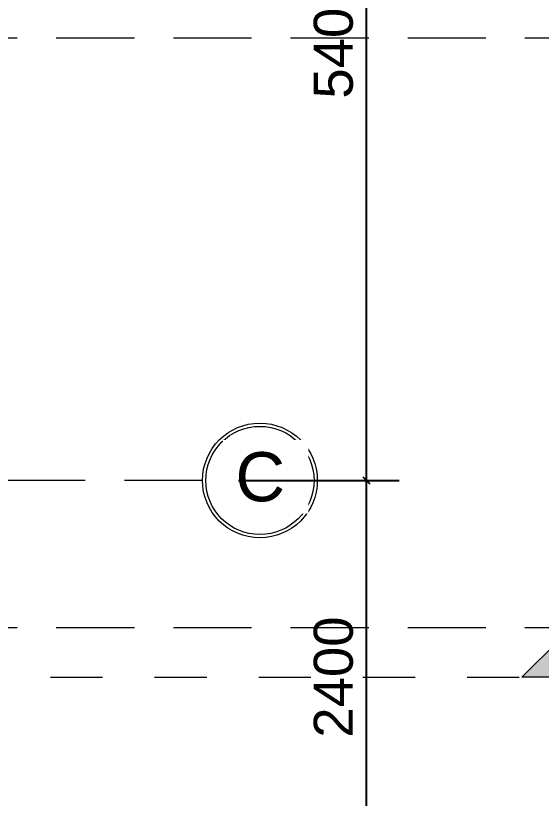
# Model space of a CAD drawing. Header units: millimetres. Extents: x -20510 to 108935, y -243239 to 20306.
# Drawn here: x 38361 to 41566, y -29140 to -24363 of the extents above; entities that cross this region are included whole.
import ezdxf

# ---------------------------------------------------------------- set-up
doc = ezdxf.new("R2010")
doc.units = ezdxf.units.MM
for name, pattern in [('Abgebrochen', [714.375, 476.25, -238.125]), ('Aligning Line', [635, 317.5, -317.5]), ('Hidden', [714.375, 476.25, -238.125])]:
    doc.linetypes.add(name, pattern=pattern)
for name, color, linetype, lineweight in [('A-ANNO-DIMS', 1, 'Continuous', 9), ('A-FLOR-LEVL', 8, 'Continuous', 9), ('G-ANNO-SYMB', 6, 'Abgebrochen', 9), ('S-GRID', 1, 'Continuous', 9), ('S-GRID-IDEN', 1, 'Continuous', 9)]:
    doc.layers.add(name, color=color, linetype=linetype, lineweight=lineweight)
doc.styles.add('Arial_2', font='arial.ttf', dxfattribs={"height": 300})
doc.styles.add('Arial_5', font='arial.ttf', dxfattribs={"height": 238.125})
doc.dimstyles.new('SecretInternalLinAngDimStyle5p4736185', dxfattribs={"dimscale": 304.8, "dimtxt": 242.94927, "dimasz": 0.130208, "dimexe": 0.656168, "dimexo": 0.0625, "dimgap": 0.260417, "dimtad": 1, "dimdec": 0, "dimrnd": 100, "dimzin": 0, "dimdsep": 46, "dimtxsty": 'Arial_5', "dimblk1": 'OBLIQUE', "dimblk2": 'OBLIQUE', "dimsah": 1, "dimcen": 0.09, "dimdle": 0.492126, "dimazin": 0, "dimtfac": 1, "dimtdec": 4, "dimtix": 1, "dimtmove": 0, "dimatfit": 3, "dimfxl": 2.624672, "dimfxlon": 1, "dimtvp": 1, "dimtolj": 1, "dimtzin": 0, "dimarcsym": 2})

# ---------------------------------------------------------------- blocks, each defined once
blk = doc.blocks.new('Section - CAT DUNG-122916-02_MẶT BẰNG TẦNG 2')
at = {"layer": 'G-ANNO-SYMB', "linetype": 'Continuous'}
h = blk.add_hatch(color=256, dxfattribs=at)
edge = h.paths.add_edge_path()
edge.add_line((0.181, 0), (-2, 0))
edge.add_arc((-6, 0), 4, 0, 90)
edge.add_arc((-6, 0), 4, 90, 180)
edge.add_line((-10, 0), (-12.181, 0))
edge.add_line((-12.181, 0), (-6, 6.181))
edge.add_line((-6, 6.181), (0.181, 0))
for p, q in [((-6, 6.181), (-12.181, 0)), ((0.181, 0), (-6, 6.181)), ((-12.181, 0), (-10, 0)), ((-2, 0), (0.181, 0))]:
    blk.add_line(p, q, dxfattribs=at)
for start, end in [(360, 180), (90, 180), (0, 90), (180, 360)]:
    blk.add_arc((-6, 0), 4, start, end, dxfattribs=at)
blk = doc.blocks.new('Grid - TRUC  D1-102336-02_MẶT BẰNG TẦNG 2')
at = {"layer": 'S-GRID-IDEN'}
for radius in [3.5, 3.3]:
    blk.add_circle((0, 0), radius, dxfattribs=at)
blk = doc.blocks.new('_Oblique')
at = {"color": 0, "linetype": 'ByBlock', "lineweight": -2}
blk.add_line((-0.5, -0.5), (0.5, 0.5), dxfattribs=at)
blk = doc.blocks.new('DIMBLOCK91-02_MẶT BẰNG TẦNG 2')
at = {"layer": 'A-ANNO-DIMS', "color": 0, "lineweight": -2, "transparency": 16777216}
for p, q in [((40500, -29750), (40500, -27050)), ((39719.1, -27200), (40700, -27200)), ((39719.1, -29600), (40700, -29600))]:
    blk.add_line(p, q, dxfattribs=at)
at = {"layer": 'Defpoints', "color": 0, "transparency": 16777216}
for p in [(39700, -27200), (40500, -27200), (39700, -29600)]:
    blk.add_point(p, dxfattribs=at)
at = {"layer": 'A-ANNO-DIMS', "color": 0, "lineweight": -2, "transparency": 16777216, "xscale": 39.6875, "yscale": 39.6875, "zscale": 39.6875}
for p, rotation in [((40500, -27200), 90), ((40500, -29600), 270)]:
    blk.add_blockref('_Oblique', p, dxfattribs=dict(at, rotation=rotation))
at = {"layer": 'A-ANNO-DIMS', "color": 0, "transparency": 16777216, "insert": (40299, -28400), "char_height": 238.12, "width": 879.103, "attachment_point": 5, "rotation": 90, "style": 'Arial_5'}
blk.add_mtext('\\A1;2400', dxfattribs=at)
blk = doc.blocks.new('DIMBLOCK92-02_MẶT BẰNG TẦNG 2')
at = {"layer": 'A-ANNO-DIMS', "color": 0, "lineweight": -2, "transparency": 16777216}
for p, q in [((40500, -27350), (40500, -21650)), ((39719.1, -21800), (40700, -21800)), ((39719.1, -27200), (40700, -27200))]:
    blk.add_line(p, q, dxfattribs=at)
at = {"layer": 'Defpoints', "color": 0, "transparency": 16777216}
for p in [(39700, -21800), (40500, -21800), (39700, -27200)]:
    blk.add_point(p, dxfattribs=at)
at = {"layer": 'A-ANNO-DIMS', "color": 0, "lineweight": -2, "transparency": 16777216, "xscale": 39.6875, "yscale": 39.6875, "zscale": 39.6875}
for p, rotation in [((40500, -21800), 90), ((40500, -27200), 270)]:
    blk.add_blockref('_Oblique', p, dxfattribs=dict(at, rotation=rotation))
at = {"layer": 'A-ANNO-DIMS', "color": 0, "transparency": 16777216, "insert": (40299, -24500), "char_height": 238.12, "width": 879.103, "attachment_point": 5, "rotation": 90, "style": 'Arial_5'}
blk.add_mtext('\\A1;5400', dxfattribs=at)

msp = doc.modelspace()

# ---------------------------------------------------------------- linework, layer by layer
at = {"layer": 'A-FLOR-LEVL', "linetype": 'Hidden'}
for p, q in [((63373.4, -24500), (33822.7, -24500)), ((63373.4, -28100), (33822.7, -28100))]:
    msp.add_line(p, q, dxfattribs=at)
at = {"layer": 'G-ANNO-SYMB', "linetype": 'Aligning Line'}
msp.add_line((-7146.6, -28400), (41465.8, -28400), dxfattribs=at)
at = {"layer": 'S-GRID', "linetype": 'Hidden'}
msp.add_line((39500, -27200), (-3000, -27200), dxfattribs=at)

# ---------------------------------------------------------------- block references
at = {"layer": 'G-ANNO-SYMB', "linetype": 'Continuous', "extrusion": (0, 0, -1), "xscale": 99.99999999999991, "yscale": 99.99999999999991, "zscale": 99.99999999999991}
msp.add_blockref('Section - CAT DUNG-122916-02_MẶT BẰNG TẦNG 2', (-41465.8, -28400), dxfattribs=at)
at = {"layer": 'S-GRID-IDEN', "xscale": 99.99999999999991, "yscale": 99.99999999999991, "zscale": 99.99999999999991, "rotation": 90}
msp.add_blockref('Grid - TRUC  D1-102336-02_MẶT BẰNG TẦNG 2', (39850, -27200), dxfattribs=at)

# ---------------------------------------------------------------- next in the draw order: texts
at = {"layer": 'S-GRID-IDEN', "insert": (39701, -27027.3), "char_height": 300, "width": 368.776, "attachment_point": 1, "style": 'Arial_2', "bg_fill": 3, "box_fill_scale": 1.25, "bg_fill_color": 9, "bg_fill_true_color": 13158600, "bg_fill_transparency": 0}
msp.add_mtext('C', dxfattribs=at)

# ---------------------------------------------------------------- next in the draw order: dimensions: what is measured, and where the dimension line sits
at = {"layer": 'A-ANNO-DIMS'}
for base, p1, p2, override, picture, middle in [((40500, -21800), (39700, -27200), (39700, -21800), {"dimpost": '<>', "dimfxl": 5400}, 'DIMBLOCK92-02_MẶT BẰNG TẦNG 2', (40299, -24500)), ((40500, -27200), (39700, -29600), (39700, -27200), {"dimpost": '<>', "dimfxl": 2400}, 'DIMBLOCK91-02_MẶT BẰNG TẦNG 2', (40299, -28400))]:
    dim = msp.add_linear_dim(base=base, p1=p1, p2=p2, angle=90, dimstyle='SecretInternalLinAngDimStyle5p4736185', override=override, dxfattribs=at)
    dim.commit()
    dim.dimension.update_dxf_attribs({"geometry": picture, "text_midpoint": middle})

doc.saveas('drawing.dxf')
